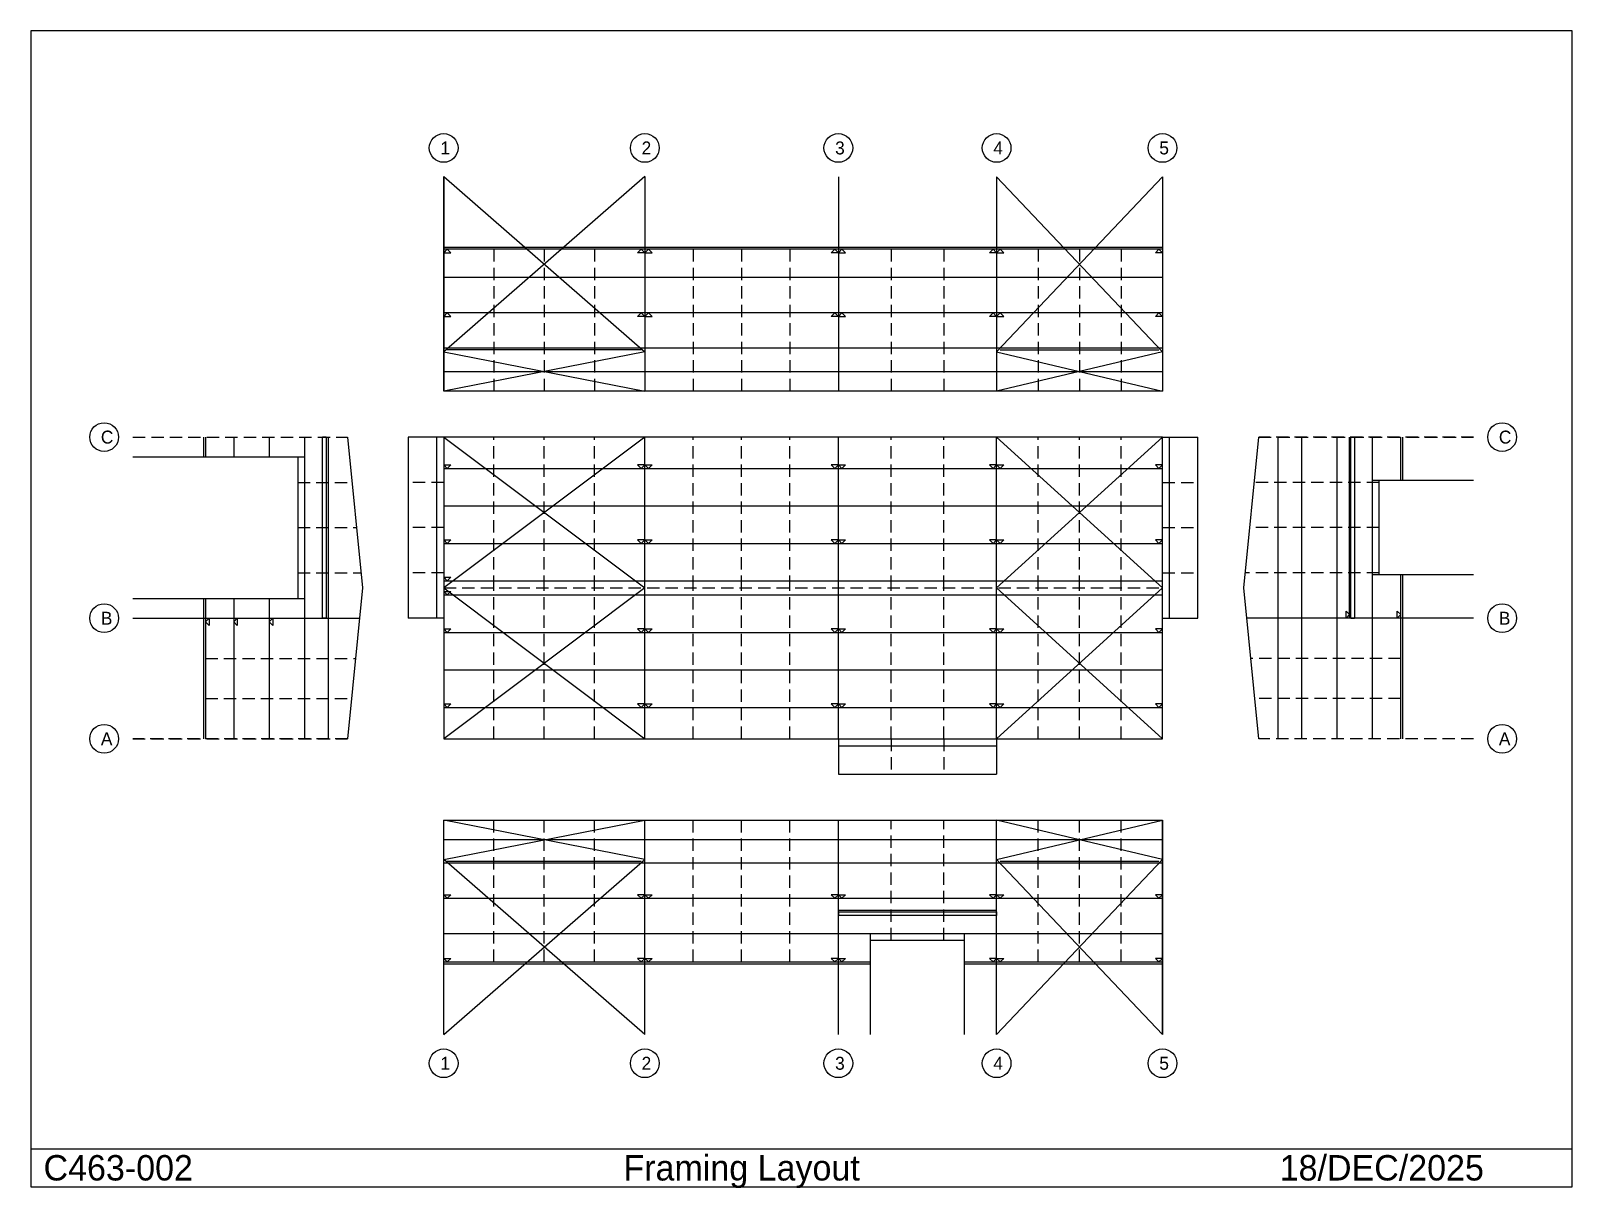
# Model space of a CAD drawing. Extents: x -1460 to 3990, y -1589 to 2503.
import ezdxf

# ---------------------------------------------------------------- set-up
doc = ezdxf.new("R2010")
doc.units = 0
doc.linetypes.add('CONTIN', pattern=[0])
doc.linetypes.add('DASHED', pattern=[65.38, 43.59, -21.79])
doc.layers.get('0').update_dxf_attribs({"linetype": 'CONTIN'})
for name, color, linetype in [('1', 7, 'CONTIN'), ('29', 3, 'DASHED'), ('5', 5, 'DASHED'), ('8', 5, 'DASHED')]:
    doc.layers.add(name, color=color, linetype=linetype)

msp = doc.modelspace()

# ---------------------------------------------------------------- linework, layer by layer
for p, q in [((3989.982, 2503.051), (-1459.745, 2503.051)), ((-1459.745, 2503.051), (-1459.745, -1584.244)), ((3989.982, -1584.244), (3989.982, 2503.051)), ((0, 955.975), (0, 955.975)), ((0, 955.975), (711.25, 955.975)), ((711.25, 955.975), (1395.417, 955.975)), ((1395.417, 955.975), (1955, 955.975)), ((1955, 955.975), (2541.667, 955.975)), ((2541.667, 955.975), (2541.667, 955.975)), ((0, 823.387), (0, 823.387)), ((0, 823.387), (711.25, 823.387)), ((711.25, 823.387), (1395.417, 823.387)), ((1395.417, 823.387), (1955, 823.387)), ((1955, 823.387), (2541.667, 823.387)), ((2541.667, 823.387), (2541.667, 823.387)), ((0, 690.798), (0, 690.798)), ((0, 690.798), (711.25, 690.798)), ((711.25, 690.798), (1395.417, 690.798)), ((1395.417, 690.798), (1955, 690.798)), ((1955, 690.798), (2541.667, 690.798)), ((2541.667, 690.798), (2541.667, 690.798)), ((0, 558.209), (0, 558.209)), ((0, 558.209), (711.25, 558.209)), ((711.25, 558.209), (1395.417, 558.209)), ((1395.417, 558.209), (1955, 558.209)), ((1955, 558.209), (2541.667, 558.209)), ((2541.667, 558.209), (2541.667, 558.209)), ((0, 508.457), (0, 508.457)), ((0, 508.457), (711.25, 508.457)), ((711.25, 508.457), (1395.417, 508.457)), ((1395.417, 508.457), (1955, 508.457)), ((1955, 508.457), (2541.667, 508.457)), ((2541.667, 508.457), (2541.667, 508.457)), ((0, 375.869), (0, 375.869)), ((0, 375.869), (711.25, 375.869)), ((711.25, 375.869), (1395.417, 375.869)), ((1395.417, 375.869), (1955, 375.869)), ((1955, 375.869), (2541.667, 375.869)), ((2541.667, 375.869), (2541.667, 375.869)), ((0, 243.28), (0, 243.28)), ((0, 243.28), (711.25, 243.28)), ((711.25, 243.28), (1395.417, 243.28)), ((1395.417, 243.28), (1955, 243.28)), ((1955, 243.28), (2541.667, 243.28)), ((2541.667, 243.28), (2541.667, 243.28)), ((0, 110.691), (0, 110.691)), ((0, 110.691), (711.25, 110.691)), ((711.25, 110.691), (1395.417, 110.691)), ((1395.417, 110.691), (1955, 110.691)), ((1955, 110.691), (2541.667, 110.691)), ((2541.667, 110.691), (2541.667, 110.691)), ((-1459.745, -1449.363), (3989.982, -1449.363)), ((-1459.745, -1584.244), (3989.982, -1584.244))]:
    msp.add_line(p, q)
at = {"layer": '1'}
for p, q in [((-0.05, 1229.168), (0, 1987.501)), ((0, 1987.501), (-0.05, 1229.168)), ((711.25, 1987.454), (-0.041, 1368.334)), ((0, 1987.501), (711.209, 1368.287)), ((711.25, 1987.454), (711.2, 1229.121)), ((1395.417, 1987.409), (1395.367, 1229.076)), ((1955, 1987.372), (1954.95, 1229.039)), ((2541.667, 1987.333), (1954.959, 1368.205)), ((1955, 1987.372), (2541.626, 1368.167)), ((2541.667, 1987.333), (2541.617, 1229)), ((2541.667, 1987.333), (2541.617, 1229)), ((12.683, 1730.833), (-0.018, 1718.134)), ((-0.018, 1718.134), (25.382, 1718.133)), ((711.233, 1730.787), (-0.017, 1730.834)), ((2541.65, 1737.333), (-0.016, 1737.501)), ((12.683, 1730.833), (25.382, 1718.133)), ((698.533, 1730.788), (685.832, 1718.089)), ((711.232, 1718.087), (685.832, 1718.089)), ((698.533, 1730.788), (711.232, 1718.087)), ((723.933, 1730.787), (711.232, 1718.087)), ((711.232, 1718.087), (736.632, 1718.086)), ((1395.4, 1730.742), (711.233, 1730.787)), ((723.933, 1730.787), (736.632, 1718.086)), ((1382.7, 1730.743), (1369.999, 1718.044)), ((1395.399, 1718.042), (1369.999, 1718.044)), ((1382.7, 1730.743), (1395.399, 1718.042)), ((1408.1, 1730.741), (1395.399, 1718.042)), ((1395.399, 1718.042), (1420.799, 1718.041)), ((1954.983, 1730.705), (1395.4, 1730.742)), ((1408.1, 1730.741), (1420.799, 1718.041)), ((1942.283, 1730.706), (1929.582, 1718.007)), ((1954.982, 1718.005), (1929.582, 1718.007)), ((1942.283, 1730.706), (1954.982, 1718.005)), ((1967.683, 1730.704), (1954.982, 1718.005)), ((1954.982, 1718.005), (1980.382, 1718.004)), ((2541.65, 1730.667), (1954.983, 1730.705)), ((1967.683, 1730.704), (1980.382, 1718.004)), ((2528.95, 1730.668), (2516.249, 1717.968)), ((2541.649, 1717.967), (2516.249, 1717.968)), ((2528.95, 1730.668), (2541.649, 1717.967)), ((711.227, 1630.787), (-0.023, 1630.834)), ((1395.393, 1630.742), (711.227, 1630.787)), ((1954.976, 1630.705), (1395.393, 1630.742)), ((2541.643, 1630.667), (1954.976, 1630.705)), ((12.668, 1505.833), (-0.033, 1493.134)), ((-0.033, 1493.134), (25.367, 1493.133)), ((711.218, 1505.787), (-0.032, 1505.834)), ((12.668, 1505.833), (25.367, 1493.133)), ((698.518, 1505.788), (685.817, 1493.089)), ((711.217, 1493.087), (685.817, 1493.089)), ((698.518, 1505.788), (711.217, 1493.087)), ((723.918, 1505.786), (711.217, 1493.087)), ((711.217, 1493.087), (736.617, 1493.086)), ((1395.385, 1505.742), (711.218, 1505.787)), ((723.918, 1505.786), (736.617, 1493.086)), ((1382.685, 1505.743), (1369.984, 1493.044)), ((1395.384, 1493.042), (1369.984, 1493.044)), ((1382.685, 1505.743), (1395.384, 1493.042)), ((1408.085, 1505.741), (1395.384, 1493.042)), ((1395.384, 1493.042), (1420.784, 1493.041)), ((1954.968, 1505.705), (1395.385, 1505.742)), ((1408.085, 1505.741), (1420.784, 1493.041)), ((1942.268, 1505.706), (1929.568, 1493.007)), ((1954.967, 1493.005), (1929.568, 1493.007)), ((1942.268, 1505.706), (1954.967, 1493.005)), ((1967.668, 1505.704), (1954.967, 1493.005)), ((1954.967, 1493.005), (1980.367, 1493.004)), ((2541.635, 1505.667), (1954.968, 1505.705)), ((1967.668, 1505.704), (1980.367, 1493.004)), ((2528.935, 1505.667), (2516.234, 1492.968)), ((2541.634, 1492.967), (2516.234, 1492.968)), ((2528.935, 1505.667), (2541.634, 1492.967)), ((711.209, 1368.287), (-0.05, 1229.168)), ((-0.041, 1368.334), (711.2, 1229.121)), ((711.21, 1380.787), (-0.04, 1380.834)), ((698.509, 1374.638), (12.659, 1374.683)), ((1395.377, 1380.742), (711.21, 1380.787)), ((1954.96, 1380.705), (1395.377, 1380.742)), ((2541.626, 1368.167), (1954.95, 1229.039)), ((1954.959, 1368.205), (2541.617, 1229)), ((2541.627, 1380.667), (1954.96, 1380.705)), ((2528.926, 1374.517), (1967.66, 1374.554)), ((711.204, 1297.454), (-0.046, 1297.501)), ((1395.371, 1297.409), (711.204, 1297.454)), ((1954.954, 1297.372), (1395.371, 1297.409)), ((2541.621, 1297.333), (1954.954, 1297.372)), ((2541.617, 1229), (-0.05, 1229.168)), ((-849, 1066.667), (-849, 996.417)), ((-842.333, 1066.667), (-842.333, 996.417)), ((-742.333, 1066.667), (-742.333, 996.417)), ((-617.333, 1066.667), (-617.333, 996.417)), ((-492.333, 1066.667), (-492.333, 426.25)), ((-415.667, 1066.667), (-428.105, 1066.667)), ((-428.105, 426.25), (-428.105, 1066.667)), ((-428.105, 1066.667), (-415.667, 1066.667)), ((-415.667, 1066.667), (-415.667, 426.25)), ((-409, 1066.667), (-409, 426.25)), ((-340.667, 1066.667), (-287.333, 533.333)), ((-125, 1066.667), (-125, 426.25)), ((0, 1066.667), (-125, 1066.667)), ((-25, 1066.667), (-25, 426.25)), ((0, 1066.667), (0, 0)), ((2541.667, 1066.667), (0, 1066.667)), ((0, 1066.667), (711.25, 533.333)), ((711.25, 1066.667), (0, 533.333)), ((711.25, 0), (711.25, 1066.667)), ((1395.417, 0), (1395.417, 1066.667)), ((1955, 0), (1955, 1066.667)), ((1955, 1066.667), (2541.667, 533.333)), ((2541.667, 1066.667), (1955, 533.333)), ((2541.667, 0), (2541.667, 1066.667)), ((2541.667, 1066.667), (2666.667, 1066.667)), ((2566.667, 426.25), (2566.667, 1066.667)), ((2666.667, 426.25), (2666.667, 1066.667)), ((2829, 533.333), (2882.333, 1066.667)), ((2950.667, 426.25), (2950.667, 1066.667)), ((3034, 426.25), (3034, 1066.667)), ((3159, 426.25), (3159, 1066.667)), ((3203.167, 426.25), (3203.167, 1066.667)), ((3207.334, 426.25), (3207.333, 1066.667)), ((3207.333, 1066.667), (3219.771, 1066.667)), ((3219.771, 1066.667), (3207.333, 1066.667)), ((3219.771, 1066.667), (3219.771, 426.25)), ((3284, 426.25), (3284, 1066.667)), ((3384, 913.167), (3384, 1066.667)), ((3390.667, 913.167), (3390.667, 1066.667)), ((-1099, 996.417), (-492.333, 996.417)), ((-515.667, 996.417), (-515.667, 496.417)), ((12.7, 955.975), (0, 968.675)), ((0, 968.675), (25.4, 968.675)), ((12.7, 955.975), (25.4, 968.675)), ((698.55, 955.975), (685.85, 968.675)), ((711.25, 968.675), (685.85, 968.675)), ((698.55, 955.975), (711.25, 968.675)), ((723.95, 955.975), (711.25, 968.675)), ((711.25, 968.675), (736.65, 968.675)), ((723.95, 955.975), (736.65, 968.675)), ((1382.717, 955.975), (1370.017, 968.675)), ((1395.417, 968.675), (1370.017, 968.675)), ((1382.717, 955.975), (1395.417, 968.675)), ((1408.117, 955.975), (1395.417, 968.675)), ((1395.417, 968.675), (1420.817, 968.675)), ((1408.117, 955.975), (1420.817, 968.675)), ((1942.3, 955.975), (1929.6, 968.675)), ((1955, 968.675), (1929.6, 968.675)), ((1942.3, 955.975), (1955, 968.675)), ((1967.7, 955.975), (1955, 968.675)), ((1955, 968.675), (1980.4, 968.675)), ((1967.7, 955.975), (1980.4, 968.675)), ((2528.967, 955.975), (2516.267, 968.675)), ((2541.667, 968.675), (2516.267, 968.675)), ((2528.967, 955.975), (2541.667, 968.675)), ((3640.667, 913.167), (3284, 913.167)), ((3307.333, 579.833), (3307.333, 913.167)), ((12.7, 690.798), (0, 703.498)), ((0, 703.498), (25.4, 703.498)), ((12.7, 690.798), (25.4, 703.498)), ((698.55, 690.798), (685.85, 703.498)), ((711.25, 703.498), (685.85, 703.498)), ((698.55, 690.798), (711.25, 703.498)), ((723.95, 690.798), (711.25, 703.498)), ((711.25, 703.498), (736.65, 703.498)), ((723.95, 690.798), (736.65, 703.498)), ((1382.717, 690.798), (1370.017, 703.498)), ((1395.417, 703.498), (1370.017, 703.498)), ((1382.717, 690.798), (1395.417, 703.498)), ((1408.117, 690.798), (1395.417, 703.498)), ((1395.417, 703.498), (1420.817, 703.498)), ((1408.117, 690.798), (1420.817, 703.498)), ((1942.3, 690.798), (1929.6, 703.498)), ((1955, 703.498), (1929.6, 703.498)), ((1942.3, 690.798), (1955, 703.498)), ((1967.7, 690.798), (1955, 703.498)), ((1955, 703.498), (1980.4, 703.498)), ((1967.7, 690.798), (1980.4, 703.498)), ((2528.967, 690.798), (2516.267, 703.498)), ((2541.667, 703.498), (2516.267, 703.498)), ((2528.967, 690.798), (2541.667, 703.498)), ((12.7, 558.209), (0, 570.909)), ((0, 570.909), (25.4, 570.909)), ((12.7, 558.209), (25.4, 570.909)), ((3640.667, 579.833), (3284, 579.833)), ((3384, 426.25), (3384, 579.833)), ((3390.667, 0), (3390.667, 579.833)), ((-1099, 496.417), (-492.333, 496.417)), ((-849, 496.417), (-849, 0)), ((-842.333, 496.417), (-842.333, 426.25)), ((-742.333, 496.417), (-742.333, 426.25)), ((-617.333, 496.417), (-617.333, 426.25)), ((-287.333, 533.333), (-340.667, 0)), ((0, 533.333), (711.25, 0)), ((711.25, 533.333), (0, 0)), ((12.7, 508.457), (0, 521.157)), ((0, 521.157), (25.4, 521.157)), ((12.7, 508.457), (25.4, 521.157)), ((1955, 533.333), (2541.667, 0)), ((2541.667, 533.333), (1955, 0)), ((2882.333, 0), (2829, 533.333)), ((3203.167, 438.95), (3190.467, 451.65)), ((3190.467, 426.25), (3190.467, 451.65)), ((3203.167, 438.95), (3190.467, 426.25)), ((3384, 438.95), (3371.3, 451.65)), ((3371.3, 426.25), (3371.3, 451.65)), ((3384, 438.95), (3371.3, 426.25)), ((-1099, 426.25), (-298.042, 426.25)), ((-842.333, 413.55), (-829.633, 426.25)), ((-842.333, 426.25), (-842.333, 0)), ((-842.333, 413.55), (-829.633, 400.85)), ((-829.633, 426.25), (-829.633, 400.85)), ((-742.333, 413.55), (-729.633, 426.25)), ((-742.333, 426.25), (-742.333, 0)), ((-742.333, 413.55), (-729.633, 400.85)), ((-729.633, 426.25), (-729.633, 400.85)), ((-617.333, 413.55), (-604.633, 426.25)), ((-617.333, 426.25), (-617.333, 0)), ((-617.333, 413.55), (-604.633, 400.85)), ((-604.633, 426.25), (-604.633, 400.85)), ((-492.333, 426.25), (-492.333, 0)), ((-415.667, 426.25), (-428.105, 426.25)), ((-428.105, 426.25), (-415.667, 426.25)), ((-409, 426.25), (-409, 0)), ((0, 426.25), (-125, 426.25)), ((12.7, 375.869), (0, 388.569)), ((0, 388.569), (25.4, 388.569)), ((12.7, 375.869), (25.4, 388.569)), ((698.55, 375.869), (685.85, 388.569)), ((711.25, 388.569), (685.85, 388.569)), ((698.55, 375.869), (711.25, 388.569)), ((723.95, 375.869), (711.25, 388.569)), ((711.25, 388.569), (736.65, 388.569)), ((723.95, 375.869), (736.65, 388.569)), ((1382.717, 375.869), (1370.017, 388.569)), ((1395.417, 388.569), (1370.017, 388.569)), ((1382.717, 375.869), (1395.417, 388.569)), ((1408.117, 375.869), (1395.417, 388.569)), ((1395.417, 388.569), (1420.817, 388.569)), ((1408.117, 375.869), (1420.817, 388.569)), ((1942.3, 375.869), (1929.6, 388.569)), ((1955, 388.569), (1929.6, 388.569)), ((1942.3, 375.869), (1955, 388.569)), ((1967.7, 375.869), (1955, 388.569)), ((1955, 388.569), (1980.4, 388.569)), ((1967.7, 375.869), (1980.4, 388.569)), ((2528.967, 375.869), (2516.267, 388.569)), ((2541.667, 388.569), (2516.267, 388.569)), ((2528.967, 375.869), (2541.667, 388.569)), ((2541.667, 426.25), (2666.667, 426.25)), ((3640.667, 426.25), (2839.708, 426.25)), ((2950.667, 0), (2950.667, 426.25)), ((3034, 0), (3034, 426.25)), ((3159, 0), (3159, 426.25)), ((3207.334, 426.25), (3219.771, 426.25)), ((3219.771, 426.25), (3207.334, 426.25)), ((3284, 0), (3284, 426.25)), ((3384, 0), (3384, 426.25)), ((12.7, 110.691), (0, 123.391)), ((0, 123.391), (25.4, 123.391)), ((12.7, 110.691), (25.4, 123.391)), ((698.55, 110.691), (685.85, 123.391)), ((711.25, 123.391), (685.85, 123.391)), ((698.55, 110.691), (711.25, 123.391)), ((723.95, 110.691), (711.25, 123.391)), ((711.25, 123.391), (736.65, 123.391)), ((723.95, 110.691), (736.65, 123.391)), ((1382.717, 110.691), (1370.017, 123.391)), ((1395.417, 123.391), (1370.017, 123.391)), ((1382.717, 110.691), (1395.417, 123.391)), ((1408.117, 110.691), (1395.417, 123.391)), ((1395.417, 123.391), (1420.817, 123.391)), ((1408.117, 110.691), (1420.817, 123.391)), ((1942.3, 110.691), (1929.6, 123.391)), ((1955, 123.391), (1929.6, 123.391)), ((1942.3, 110.691), (1955, 123.391)), ((1967.7, 110.691), (1955, 123.391)), ((1955, 123.391), (1980.4, 123.391)), ((1967.7, 110.691), (1980.4, 123.391)), ((2528.967, 110.691), (2516.267, 123.391)), ((2541.667, 123.391), (2516.267, 123.391)), ((2528.967, 110.691), (2541.667, 123.391)), ((0, 0), (2541.667, 0)), ((1395.417, 0), (1395.417, -125)), ((1955, 0), (1955, -125)), ((1395.417, -25), (1955, -25)), ((1395.417, -125), (1955, -125)), ((0, -1045.667), (0, -287.333)), ((0, -287.333), (2541.667, -287.333)), ((0, -1045.667), (0, -287.333)), ((0, -426.5), (711.25, -287.333)), ((711.25, -426.5), (0, -287.333)), ((711.25, -1045.667), (711.25, -287.333)), ((1395.417, -1045.667), (1395.417, -287.333)), ((1955, -1045.667), (1955, -287.333)), ((1955, -426.5), (2541.667, -287.333)), ((2541.667, -426.5), (1955, -287.333)), ((2541.667, -287.333), (2541.667, -1045.667)), ((2541.667, -1045.667), (2541.667, -287.333)), ((0, -355.667), (711.25, -355.667)), ((711.25, -355.667), (1395.417, -355.667)), ((1395.417, -355.667), (1955, -355.667)), ((1955, -355.667), (2541.667, -355.667)), ((0, -1045.667), (711.25, -426.5)), ((711.25, -1045.667), (0, -426.5)), ((12.7, -432.85), (698.55, -432.85)), ((1955, -1045.667), (2541.667, -426.5)), ((2541.667, -1045.667), (1955, -426.5)), ((1967.7, -432.85), (2528.967, -432.85)), ((0, -439), (711.25, -439)), ((711.25, -439), (1395.417, -439)), ((1395.417, -439), (1955, -439)), ((1955, -439), (2541.667, -439)), ((12.7, -564), (0, -551.3)), ((0, -551.3), (25.4, -551.3)), ((0, -564), (711.25, -564)), ((12.7, -564), (25.4, -551.3)), ((698.55, -564), (685.85, -551.3)), ((711.25, -551.3), (685.85, -551.3)), ((698.55, -564), (711.25, -551.3)), ((723.95, -564), (711.25, -551.3)), ((711.25, -551.3), (736.65, -551.3)), ((711.25, -564), (1395.417, -564)), ((723.95, -564), (736.65, -551.3)), ((1382.717, -564), (1370.017, -551.3)), ((1395.417, -551.3), (1370.017, -551.3)), ((1382.717, -564), (1395.417, -551.3)), ((1408.117, -564), (1395.417, -551.3)), ((1395.417, -551.3), (1420.817, -551.3)), ((1395.417, -564), (1955, -564)), ((1408.117, -564), (1420.817, -551.3)), ((1942.3, -564), (1929.6, -551.3)), ((1955, -551.3), (1929.6, -551.3)), ((1942.3, -564), (1955, -551.3)), ((1967.7, -564), (1955, -551.3)), ((1955, -551.3), (1980.4, -551.3)), ((1955, -564), (2541.667, -564)), ((1967.7, -564), (1980.4, -551.3)), ((2528.967, -564), (2516.267, -551.3)), ((2541.667, -551.3), (2516.267, -551.3)), ((2528.967, -564), (2541.667, -551.3)), ((1395.417, -605.667), (1955, -605.667)), ((1395.417, -612.333), (1955, -612.333)), ((1395.417, -612.333), (1395.417, -624.771)), ((1395.417, -624.771), (1395.417, -612.333)), ((1955, -624.771), (1395.417, -624.771)), ((1955, -612.333), (1955, -624.771)), ((1955, -624.771), (1955, -612.333)), ((0, -689), (711.25, -689)), ((711.25, -689), (1395.417, -689)), ((1395.417, -689), (1955, -689)), ((1508.583, -1045.667), (1508.583, -689)), ((1841.917, -1045.667), (1841.917, -689)), ((1955, -689), (2541.667, -689)), ((1508.583, -712.333), (1841.917, -712.333)), ((12.7, -789), (0, -776.3)), ((0, -776.3), (25.4, -776.3)), ((0, -789), (711.25, -789)), ((0, -795.667), (1508.583, -795.667)), ((12.7, -789), (25.4, -776.3)), ((698.55, -789), (685.85, -776.3)), ((711.25, -776.3), (685.85, -776.3)), ((698.55, -789), (711.25, -776.3)), ((723.95, -789), (711.25, -776.3)), ((711.25, -776.3), (736.65, -776.3)), ((711.25, -789), (1395.417, -789)), ((723.95, -789), (736.65, -776.3)), ((1382.717, -789), (1370.017, -776.3)), ((1395.417, -776.3), (1370.017, -776.3)), ((1382.717, -789), (1395.417, -776.3)), ((1408.117, -789), (1395.417, -776.3)), ((1395.417, -776.3), (1420.817, -776.3)), ((1395.417, -789), (1508.583, -789)), ((1408.117, -789), (1420.817, -776.3)), ((1841.917, -789), (1955, -789)), ((1841.917, -795.667), (2541.667, -795.667)), ((1942.3, -789), (1929.6, -776.3)), ((1955, -776.3), (1929.6, -776.3)), ((1942.3, -789), (1955, -776.3)), ((1967.7, -789), (1955, -776.3)), ((1955, -776.3), (1980.4, -776.3)), ((1955, -789), (2541.667, -789)), ((1967.7, -789), (1980.4, -776.3)), ((2528.967, -789), (2516.267, -776.3)), ((2541.667, -776.3), (2516.267, -776.3)), ((2528.967, -789), (2541.667, -776.3))]:
    msp.add_line(p, q, dxfattribs=at)
for centre in [(0, 2088.933), (711.25, 2088.933), (1395.417, 2088.933), (1955, 2088.933), (2541.667, 2088.933), (-1200.6, 1066.667), (3742.267, 1066.667), (-1200.6, 426.25), (3742.267, 426.25), (-1200.6, 0), (3742.267, 0), (0, -1147.267), (711.25, -1147.267), (1395.417, -1147.267), (1955, -1147.267), (2541.667, -1147.267)]:
    msp.add_circle(centre, 50.8, dxfattribs=at)
at = {"layer": '29'}
for p, q in [((-1099, 1066.667), (-340.667, 1066.667)), ((2882.333, 1066.667), (3640.667, 1066.667)), ((-340.667, 0), (-1099, 0)), ((3640.667, 0), (2882.333, 0))]:
    msp.add_line(p, q, dxfattribs=at)
at = {"layer": '5'}
for p, q in [((-1099, 1066.667), (-340.667, 1066.667)), ((3640.667, 1066.667), (2882.333, 1066.667)), ((0, 533.333), (2541.667, 533.333)), ((-1099, 0), (-340.667, 0)), ((3640.667, 0), (2882.333, 0))]:
    msp.add_line(p, q, dxfattribs=at)
at = {"layer": '8'}
for p, q in [((177.796, 1730.823), (177.762, 1229.156)), ((355.608, 1730.811), (355.575, 1229.144)), ((533.421, 1730.799), (533.387, 1229.132)), ((882.275, 1730.776), (882.242, 1229.109)), ((1053.316, 1730.765), (1053.283, 1229.098)), ((1224.358, 1730.754), (1224.325, 1229.087)), ((1581.927, 1730.73), (1581.895, 1229.063)), ((1768.455, 1730.718), (1768.422, 1229.051)), ((2101.65, 1730.696), (2101.617, 1229.029)), ((2248.316, 1730.686), (2248.283, 1229.019)), ((2394.983, 1730.676), (2394.95, 1229.01)), ((177.813, 533.333), (177.813, 1066.667)), ((355.625, 533.333), (355.625, 1066.667)), ((533.438, 533.333), (533.438, 1066.667)), ((882.292, 533.333), (882.292, 1066.667)), ((1053.333, 533.333), (1053.333, 1066.667)), ((1224.375, 533.333), (1224.375, 1066.667)), ((1581.944, 533.333), (1581.944, 1066.667)), ((1768.472, 533.333), (1768.472, 1066.667)), ((2101.667, 533.333), (2101.667, 1066.667)), ((2248.333, 533.333), (2248.333, 1066.667)), ((2395, 533.333), (2395, 1066.667)), ((-515.667, 906.562), (-324.656, 906.562)), ((0, 906.562), (-125, 906.562)), ((2541.667, 906.562), (2666.667, 906.562)), ((3307.333, 906.562), (2866.323, 906.562)), ((-515.667, 746.458), (-308.646, 746.458)), ((0, 746.458), (-125, 746.458)), ((2541.667, 746.458), (2666.667, 746.458)), ((3307.333, 746.458), (2850.312, 746.458)), ((-515.667, 586.354), (-292.635, 586.354)), ((0, 586.354), (-125, 586.354)), ((2541.667, 586.354), (2666.667, 586.354)), ((3307.333, 586.354), (2834.302, 586.354)), ((177.813, 0), (177.813, 533.333)), ((355.625, 0), (355.625, 533.333)), ((533.438, 0), (533.438, 533.333)), ((882.292, 0), (882.292, 533.333)), ((1053.333, 0), (1053.333, 533.333)), ((1224.375, 0), (1224.375, 533.333)), ((1581.944, 0), (1581.944, 533.333)), ((1768.472, 0), (1768.472, 533.333)), ((2101.667, 0), (2101.667, 533.333)), ((2248.333, 0), (2248.333, 533.333)), ((2395, 0), (2395, 533.333)), ((-842.333, 284.167), (-312.25, 284.167)), ((3384, 284.167), (2853.917, 284.167)), ((-842.333, 142.083), (-326.458, 142.083)), ((3384, 142.083), (2868.125, 142.083)), ((1581.944, 0), (1581.944, -125)), ((1768.472, 0), (1768.472, -125)), ((177.813, -789), (177.813, -287.333)), ((355.625, -789), (355.625, -287.333)), ((533.438, -789), (533.438, -287.333)), ((882.292, -789), (882.292, -287.333)), ((1053.333, -789), (1053.333, -287.333)), ((1224.375, -789), (1224.375, -287.333)), ((1581.944, -712.333), (1581.944, -287.333)), ((1768.472, -712.333), (1768.472, -287.333)), ((2101.667, -789), (2101.667, -287.333)), ((2248.333, -789), (2248.333, -287.333)), ((2395, -789), (2395, -287.333))]:
    msp.add_line(p, q, dxfattribs=at)

# ---------------------------------------------------------------- texts
for s, p in [('C463-002', (-1414.785, -1561.764)), ('Framing Layout', (635.675, -1561.764)), ('18/DEC/2025', (2955.896, -1561.764))]:
    msp.add_text(s, height=89.92).set_placement(p)
at = {"layer": '1'}
for s, p in [('1', (-11.43, 2066.073)), ('2', (699.82, 2066.073)), ('3', (1383.987, 2066.073)), ('4', (1943.57, 2066.073)), ('5', (2530.237, 2066.073)), ('C', (-1212.03, 1043.807)), ('C', (3730.837, 1043.807)), ('B', (-1212.03, 403.39)), ('B', (3730.837, 403.39)), ('A', (-1212.03, -22.86)), ('A', (3730.837, -22.86)), ('1', (-11.43, -1170.127)), ('2', (699.82, -1170.127)), ('3', (1383.987, -1170.127)), ('4', (1943.57, -1170.127)), ('5', (2530.237, -1170.127))]:
    msp.add_text(s, height=45.72, dxfattribs=at).set_placement(p)

doc.saveas('drawing.dxf')
